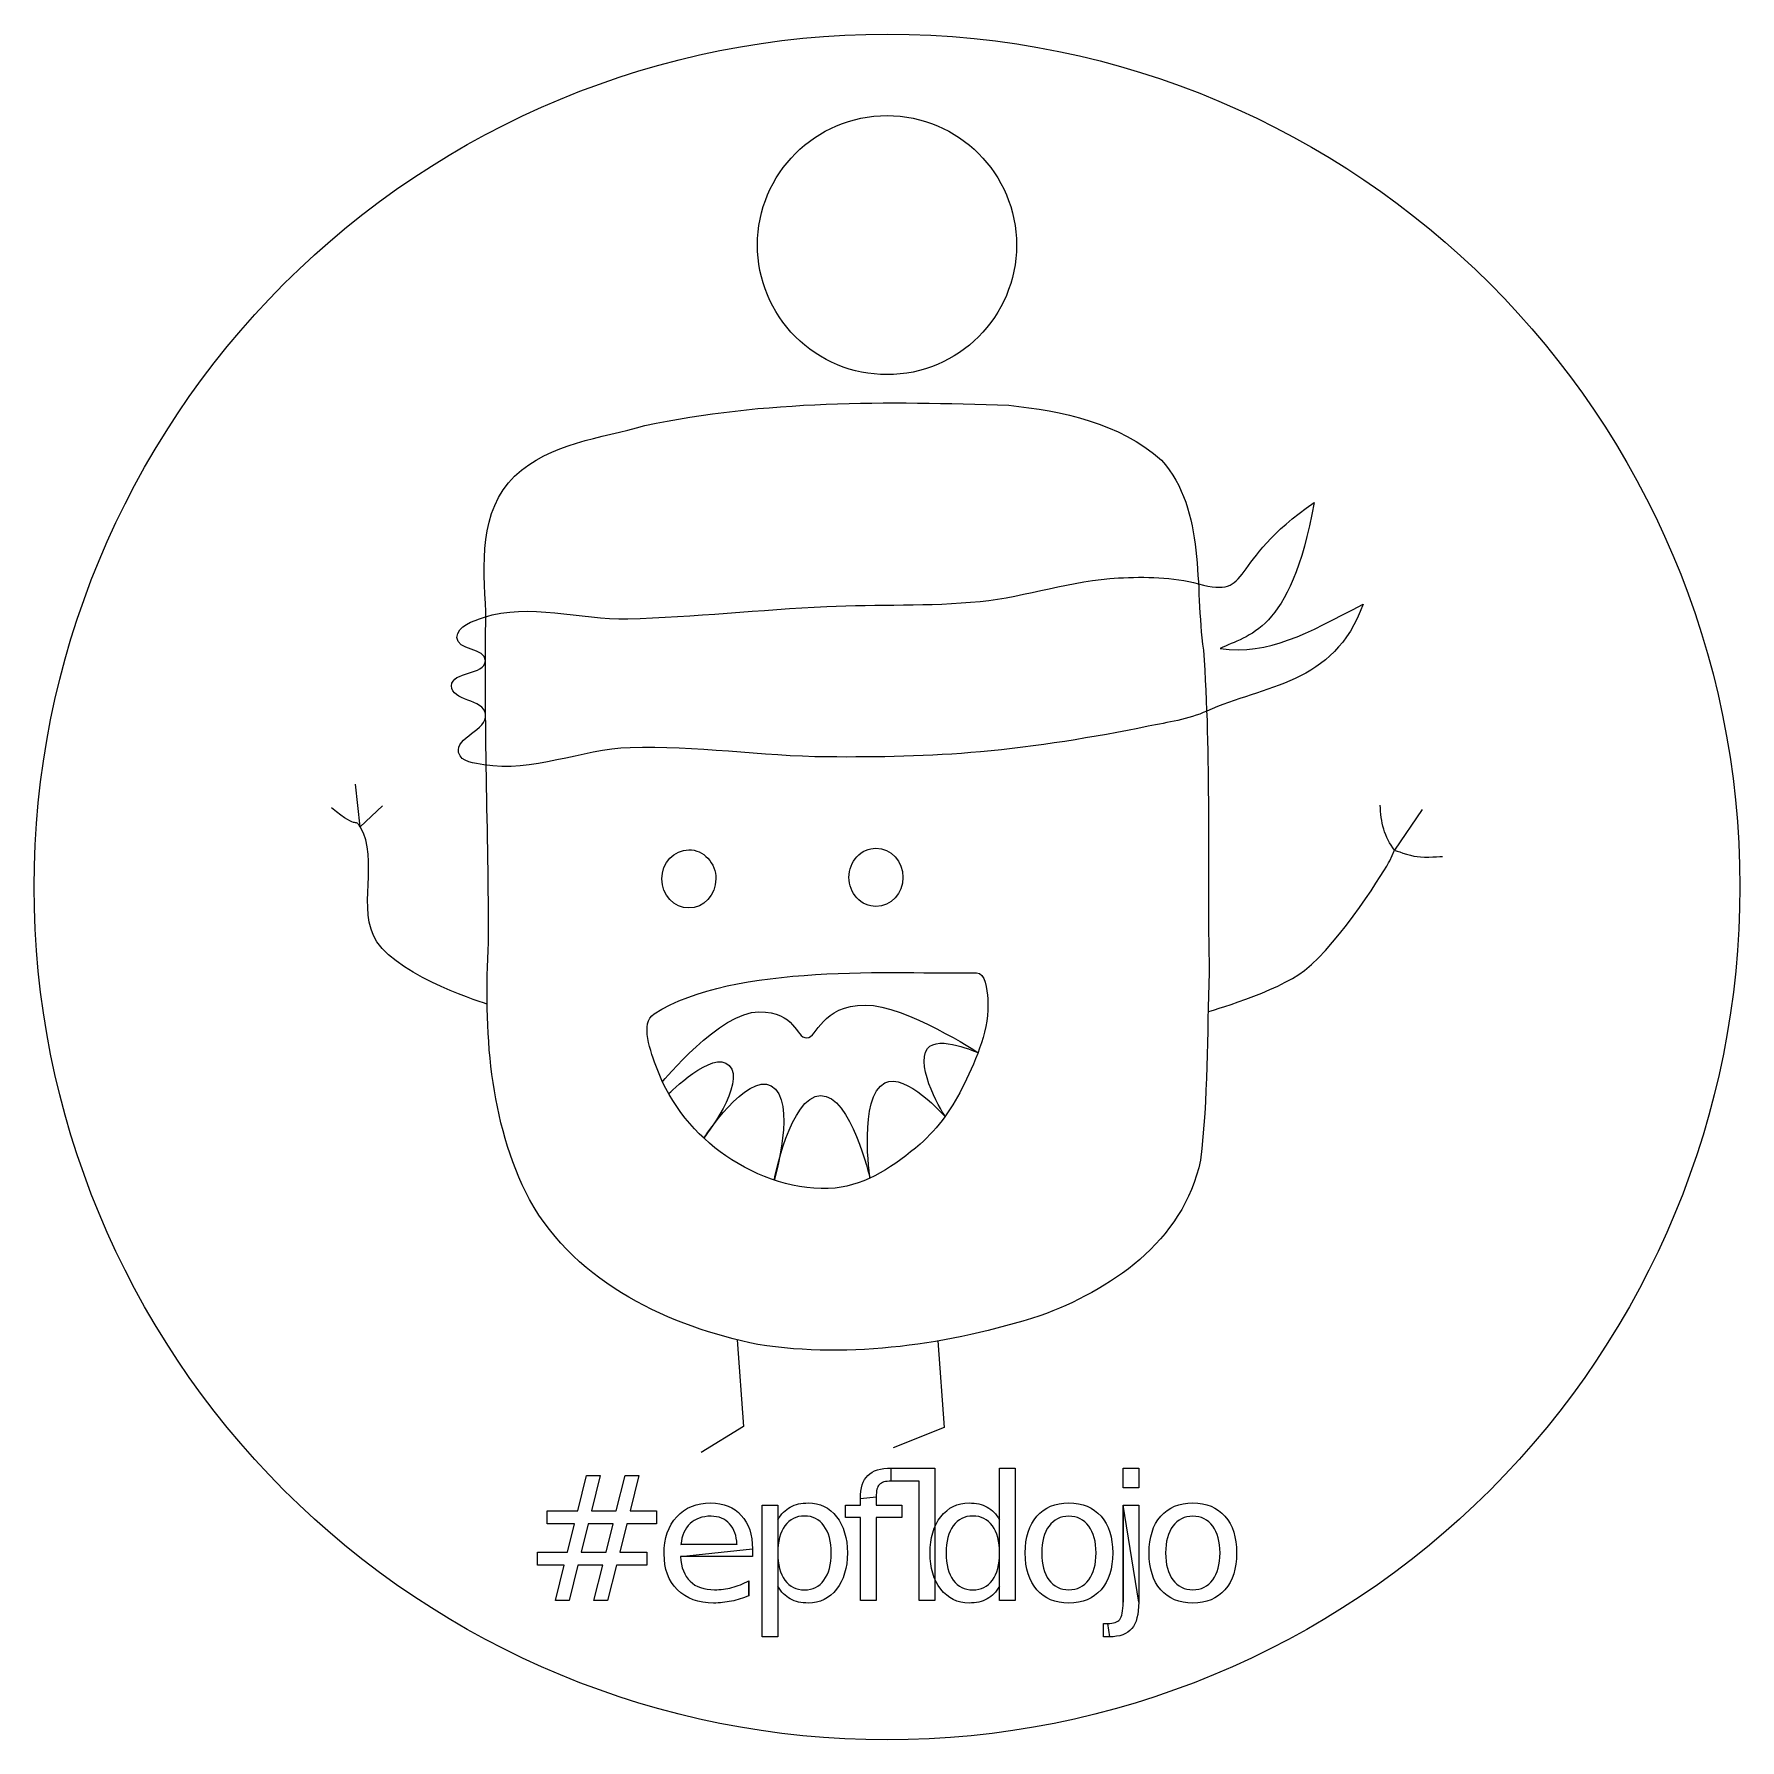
# Model space of a CAD drawing. Extents: x 5.1 to 36.2, y 5.1 to 36.2.
import ezdxf

# ---------------------------------------------------------------- set-up
doc = ezdxf.new("R2010")
doc.units = 0
doc.layers.add('Layer_1', color=7, linetype='CONTINUOUS')

msp = doc.modelspace()

# ---------------------------------------------------------------- linework, layer by layer
at = {"layer": 'Layer_1', "color": 7}
for points in [[(23.033877, 32.365857), (23.033877, 32.365857)], [(13.368395, 25.685988), (13.368395, 25.685988), (13.368395, 25.685988)], [(12.873457, 23.121891), (12.873457, 23.121891)], [(17.558059, 20.823049), (17.558059, 20.823049)], [(20.965828, 20.850972), (20.965828, 20.850972)], [(36.208885, 20.675027), (36.208885, 20.675027)], [(16.436516, 18.365989), (16.436516, 18.365989)], [(15.453137, 9.957483), (15.291906, 9.314101), (15.744594, 9.314101), (15.907374, 9.957483), (16.155422, 9.957483), (15.99574, 9.314101), (16.479433, 9.314101), (16.479433, 9.075369), (15.93528, 9.075369), (15.808156, 8.557576), (16.301147, 8.557576), (16.301147, 8.320368), (15.747692, 8.320368), (15.586462, 7.678567), (15.338417, 7.678567), (15.498095, 8.320368), (15.043861, 8.320368), (14.88418, 7.678567), (14.634583, 7.678567), (14.795813, 8.320368), (14.30747, 8.320368), (14.30747, 8.557576), (14.853175, 8.557576), (14.983398, 9.075369), (14.484203, 9.075369), (14.484203, 9.314101), (15.043861, 9.314101), (15.20199, 9.957483), (15.453137, 9.957483), (15.453137, 9.957483)], [(20.753383, 10.090805), (21.547133, 10.090805), (21.547133, 7.678567), (21.260328, 7.678567), (21.260328, 9.853625), (20.750282, 9.853625)], [(20.753383, 10.090805), (20.753383, 10.090805)], [(22.725216, 9.151343), (22.725216, 10.090805), (23.010472, 10.090805), (23.010472, 7.678567), (22.725216, 7.678567), (22.725216, 7.939001)], [(24.974556, 10.090805), (25.259809, 10.090805), (25.259809, 9.729588), (24.974556, 9.729588), (24.974556, 10.090805), (24.974556, 10.090805)], [(18.68691, 7.939001), (18.68691, 7.018138), (18.400107, 7.018138), (18.400107, 9.414882), (18.68691, 9.414882), (18.68691, 9.151343)], [(20.477429, 9.568355), (20.477429, 9.414882), (20.947168, 9.414882), (20.947168, 9.193197), (20.477429, 9.193197), (20.477429, 7.678567), (20.190627, 7.678567), (20.190627, 9.193197), (19.917774, 9.193197), (19.917774, 9.414882), (20.190627, 9.414882), (20.190627, 9.535815)], [(23.988638, 9.456736), (23.988638, 9.456736)], [(24.974556, 9.414882), (25.259809, 9.414882), (25.259809, 7.64755)], [(24.974556, 7.64755), (24.974556, 9.414882), (24.974556, 9.414882)], [(26.245727, 9.456736), (26.245727, 9.456736)], [(15.685683, 9.075369), (15.234547, 9.075369), (15.104322, 8.557576), (15.558558, 8.557576), (15.685683, 9.075369), (15.685683, 9.075369)], [(22.725216, 9.151343), (22.725216, 9.151343)], [(23.988638, 9.2149), (23.988638, 9.2149)], [(26.245727, 9.2149), (26.245727, 9.2149)], [(16.922747, 8.700211), (17.939738, 8.703033), (17.939738, 8.701735)], [(18.224994, 8.618028), (18.224994, 8.478497), (16.913445, 8.478497)], [(18.224994, 8.618028), (18.224994, 8.618028)], [(19.657393, 8.545158), (19.657393, 8.545158)], [(21.753184, 8.545158), (21.753184, 8.545158)], [(18.15833, 8.036678), (18.15833, 7.76693)], [(18.68691, 7.939001), (18.68691, 7.939001)], [(24.726508, 7.018138), (24.617988, 7.018138), (24.617988, 7.259975), (24.693951, 7.259975)]]:
    msp.add_lwpolyline(points, close=True, dxfattribs=at)
for points in [[(11.486979, 22.150824), (11.078877, 21.769351), (10.995687, 22.545838)], [(30.421306, 22.088809), (29.920924, 21.344245)], [(29.830338, 21.148797), (29.920924, 21.344245)], [(22.332775, 17.656966), (22.332775, 17.656966)], [(17.948787, 12.427117), (18.061746, 10.849172), (17.293096, 10.375334), (17.293096, 10.375334)], [(21.602988, 12.407307), (21.715947, 10.829363), (20.788687, 10.460822)]]:
    msp.add_lwpolyline(points, dxfattribs=at)
for points in [[(9.690882, 31.659144), (12.604054, 34.572312), (16.555163, 36.20891), (20.675007, 36.208905)], [(20.675007, 36.208905), (29.254129, 36.208899), (36.20888, 29.254148), (36.208885, 20.675027)], [(18.316109, 32.365857), (18.31612, 33.668631), (19.372233, 34.724731), (20.675007, 34.724726)], [(20.675007, 34.724726), (21.977771, 34.724716), (23.033867, 33.66862), (23.033877, 32.365857)], [(19.007012, 30.697861), (18.564632, 31.140241), (18.316107, 31.740237), (18.316109, 32.365857)], [(23.033877, 32.365857), (23.033882, 31.063082), (21.977782, 30.006969), (20.675007, 30.006959)], [(5.141101, 20.675027), (5.141104, 24.794872), (6.777709, 28.745977), (9.690882, 31.659144)], [(20.675007, 30.006959), (20.049388, 30.006956), (19.449392, 30.255482), (19.007012, 30.697861)], [(16.263941, 29.079707), (18.445835, 29.545138), (20.682002, 29.525813), (22.894612, 29.449193)], [(22.894612, 29.449193), (23.864349, 29.345267), (24.903036, 29.132087), (25.674054, 28.449564)], [(13.89173, 28.160193), (14.546911, 28.767531), (15.458535, 28.845175), (16.263941, 29.079707)], [(25.674054, 28.449564), (26.493932, 27.526272), (26.270633, 26.150132), (26.437733, 24.990533)], [(13.368395, 25.685988), (13.322632, 26.537696), (13.243188, 27.522753), (13.89173, 28.160193)], [(26.34768, 26.197331), (27.3621, 25.917973), (26.848485, 26.578999), (28.456846, 27.676535)], [(28.456846, 27.676535), (28.013965, 25.262926), (27.245079, 25.282834), (26.742754, 25.016857)], [(22.372072, 25.876778), (23.21843, 25.962446), (24.041977, 26.264614), (24.891232, 26.304902)], [(24.891232, 26.304902), (25.377382, 26.327965), (25.88015, 26.326082), (26.34768, 26.197331)], [(13.325258, 25.58361), (14.162188, 25.86296), (15.077578, 25.537246), (15.953389, 25.560338)], [(19.576839, 25.783708), (20.508126, 25.827909), (21.44396, 25.782836), (22.372072, 25.876778)], [(29.346278, 25.826457), (28.815853, 24.344671), (27.532882, 24.351319), (26.49757, 23.878518)], [(26.742754, 25.016857), (27.646849, 24.903352), (28.297172, 25.28), (29.346278, 25.826457)], [(12.842132, 25.220635), (12.846191, 25.432301), (13.137779, 25.521033), (13.325258, 25.58361)], [(13.418387, 19.666967), (13.417705, 21.673048), (13.332722, 23.679184), (13.368395, 25.685988)], [(15.953389, 25.560338), (17.162815, 25.592228), (18.368221, 25.726343), (19.576839, 25.783708)], [(13.359823, 24.796345), (13.365123, 25.030066), (12.83765, 24.986894), (12.842132, 25.220635)], [(26.437733, 24.990533), (26.580869, 23.038023), (26.502118, 21.076232), (26.54352, 19.119633)], [(12.744048, 24.341115), (12.751671, 24.609425), (13.353738, 24.527989), (13.359823, 24.796345)], [(13.363897, 23.819931), (13.329917, 24.100146), (12.736023, 24.058645), (12.744048, 24.341115)], [(12.873457, 23.121891), (12.80632, 23.40473), (13.399003, 23.530433), (13.363897, 23.819931)], [(26.49757, 23.878518), (26.161498, 23.725041), (25.791577, 23.676044), (25.433072, 23.602412)], [(25.433072, 23.602412), (24.423092, 23.394975), (23.403379, 23.231868), (22.379021, 23.137059)], [(13.331316, 22.900811), (13.166151, 22.928938), (12.914937, 22.947145), (12.873457, 23.121891)], [(15.994848, 23.211516), (15.102292, 23.180466), (14.213412, 22.750592), (13.331316, 22.900811)], [(19.583788, 23.043989), (18.386378, 23.05199), (17.191659, 23.253149), (15.994848, 23.211516)], [(22.379021, 23.137059), (21.450245, 23.051097), (20.515958, 23.03776), (19.583788, 23.043989)], [(11.078877, 21.769351), (10.965709, 21.952793), (11.092503, 21.677402), (10.557409, 22.116528)], [(29.920924, 21.344245), (29.731581, 21.578654), (29.669261, 21.862893), (29.6581, 22.167201)], [(11.384726, 19.678969), (11.003566, 20.252151), (11.441162, 21.182096), (11.078877, 21.769351)], [(16.574552, 20.823049), (16.574552, 21.116037), (16.794717, 21.353551), (17.066305, 21.353551)], [(17.066305, 21.353551), (17.196727, 21.353551), (17.321806, 21.297659), (17.414028, 21.198171)], [(17.414028, 21.198171), (17.50625, 21.098682), (17.558059, 20.963747), (17.558059, 20.823049)], [(19.98232, 20.850972), (19.98232, 20.99167), (20.03413, 21.126605), (20.126352, 21.226093)], [(20.126352, 21.226093), (20.218573, 21.325582), (20.343653, 21.381474), (20.474074, 21.381474)], [(20.474074, 21.381474), (20.745662, 21.381473), (20.965828, 21.14396), (20.965828, 20.850972)], [(28.281746, 19.157088), (28.932885, 19.664476), (29.78093, 21.042192), (29.830338, 21.148797)], [(29.920924, 21.344245), (29.920924, 21.344245), (30.189926, 21.247221), (30.329733, 21.228381)], [(30.329733, 21.228381), (30.482731, 21.207764), (30.792278, 21.23256), (30.792278, 21.23256)], [(17.066305, 20.292548), (16.794717, 20.292548), (16.574552, 20.530061), (16.574552, 20.823049)], [(17.558059, 20.823049), (17.558059, 20.530061), (17.337893, 20.292548), (17.066305, 20.292548)], [(20.126352, 20.47585), (20.03413, 20.575339), (19.98232, 20.710274), (19.98232, 20.850972)], [(20.965828, 20.850972), (20.965828, 20.557984), (20.745662, 20.32047), (20.474074, 20.32047)], [(9.690872, 9.690891), (6.777698, 12.604065), (5.141096, 16.555177), (5.141101, 20.675027)], [(36.208885, 20.675027), (36.20889, 16.555182), (34.572292, 12.604074), (31.659125, 9.690901)], [(20.474074, 20.32047), (20.343653, 20.32047), (20.218573, 20.376362), (20.126352, 20.47585)], [(13.392497, 18.543779), (13.392497, 18.543779), (11.825173, 19.016635), (11.384726, 19.678969)], [(14.162751, 14.983023), (13.421831, 16.406872), (13.331443, 18.07309), (13.418387, 19.666967)], [(16.436516, 18.365989), (17.885309, 19.29603), (20.856029, 19.091084), (22.303054, 19.110553)], [(22.303054, 19.110553), (22.465132, 19.112733), (22.498048, 18.810272), (22.510108, 18.635893)], [(26.54352, 19.119633), (26.503676, 17.979059), (26.520862, 16.829674), (26.384904, 15.697636)], [(26.524092, 18.4036), (26.524092, 18.4036), (27.770677, 18.758848), (28.281746, 19.157088)], [(16.48828, 17.360827), (16.372656, 17.672354), (16.169202, 18.194389), (16.436516, 18.365989)], [(16.585482, 17.12941), (16.585482, 17.12941), (17.637325, 18.403217), (18.343141, 18.403217)], [(18.343141, 18.403217), (19.021766, 18.403217), (19.002812, 17.928557), (19.214494, 17.928557)], [(19.214494, 17.928557), (19.408456, 17.926729), (19.469091, 18.524209), (20.284274, 18.524209)], [(20.284274, 18.524209), (21.017805, 18.524209), (22.332775, 17.656966), (22.332775, 17.656966)], [(22.510108, 18.635893), (22.547405, 18.096577), (22.3108, 17.561002), (22.078745, 17.081616)], [(16.700336, 16.908097), (16.700336, 16.908097), (17.509545, 17.722853), (17.799623, 17.425977)], [(21.731952, 16.495638), (21.731952, 16.495638), (21.162293, 17.402671), (21.414446, 17.733109)], [(21.414446, 17.733109), (21.609571, 17.988815), (22.332775, 17.656966), (22.332775, 17.656966)], [(17.799623, 17.425977), (18.116823, 17.101343), (17.338679, 16.101183), (17.338679, 16.101183)], [(17.739232, 15.778629), (17.196683, 16.15002), (16.727123, 16.717308), (16.48828, 17.360827)], [(17.338679, 16.101183), (17.338679, 16.101183), (18.11487, 17.293847), (18.567449, 17.053695)], [(20.363785, 15.373756), (20.363785, 15.373756), (20.150763, 16.848355), (20.637992, 17.109537)], [(20.637992, 17.109537), (21.006092, 17.306859), (21.731952, 16.495638), (21.731952, 16.495638)], [(18.567449, 17.053695), (19.04412, 16.800759), (18.620787, 15.33545), (18.620787, 15.33545)], [(18.620787, 15.33545), (18.620787, 15.33545), (18.91165, 16.865057), (19.464685, 16.876861)], [(19.464685, 16.876861), (20.017319, 16.888656), (20.363785, 15.373756), (20.363785, 15.373756)], [(22.078745, 17.081616), (21.87979, 16.670609), (21.612356, 16.28191), (21.276409, 15.992691)], [(21.276409, 15.992691), (20.830035, 15.608403), (20.300865, 15.248158), (19.73213, 15.192285)], [(19.73213, 15.192285), (19.046406, 15.124918), (18.320627, 15.380647), (17.739232, 15.778629)], [(26.384904, 15.697636), (26.072645, 14.204814), (24.717609, 13.319959), (23.459711, 12.862706)], [(18.323719, 12.341146), (16.731216, 12.674457), (15.035927, 13.422802), (14.162751, 14.983023)], [(23.459711, 12.862706), (21.80432, 12.343521), (20.04047, 12.077171), (18.323719, 12.341146)], [(20.190627, 9.535815), (20.190627, 9.72908), (20.235585, 9.869636), (20.325501, 9.957483)], [(20.325501, 9.957483), (20.415418, 10.046364), (20.558046, 10.090805), (20.753383, 10.090805)], [(20.675007, 5.141121), (16.555158, 5.141116), (12.604045, 6.777718), (9.690872, 9.690891)], [(20.53634, 9.791593), (20.497066, 9.750256), (20.477429, 9.675844), (20.477429, 9.568355)], [(20.750282, 9.853625), (20.647963, 9.853625), (20.576649, 9.832948), (20.53634, 9.791593)], [(31.659125, 9.690901), (28.745957, 6.777728), (24.794852, 5.141123), (20.675007, 5.141121)], [(16.845232, 9.205586), (16.999228, 9.373019), (17.20645, 9.456736), (17.4669, 9.456736)], [(17.4669, 9.456736), (17.700476, 9.456736), (17.884961, 9.381288), (18.020355, 9.230394)], [(18.68691, 9.151343), (18.746856, 9.254693), (18.822304, 9.331166), (18.913255, 9.380762)], [(18.913255, 9.380762), (19.005239, 9.431411), (19.114793, 9.456736), (19.241917, 9.456736)], [(19.241917, 9.456736), (19.452756, 9.456736), (19.623804, 9.373019), (19.755062, 9.205586)], [(21.655515, 9.205586), (21.787808, 9.373019), (21.958857, 9.456736), (22.168663, 9.456736)], [(22.168663, 9.456736), (22.29682, 9.456736), (22.406374, 9.431411), (22.497325, 9.380762)], [(22.497325, 9.380762), (22.589308, 9.331166), (22.665272, 9.254693), (22.725216, 9.151343)], [(23.402626, 9.2149), (23.54422, 9.376124), (23.739558, 9.456736), (23.988638, 9.456736)], [(23.988638, 9.456736), (24.236685, 9.456736), (24.431505, 9.376124), (24.573097, 9.2149)], [(25.659715, 9.2149), (25.801308, 9.376124), (25.996645, 9.456736), (26.245727, 9.456736)], [(26.245727, 9.456736), (26.493774, 9.456736), (26.688594, 9.376124), (26.830187, 9.2149)], [(16.615788, 8.529664), (16.615788, 8.813881), (16.692269, 9.039188), (16.845232, 9.205586)], [(17.087077, 9.080026), (16.991992, 8.99011), (16.937216, 8.863505), (16.922747, 8.700211)], [(17.469999, 9.2149), (17.310837, 9.2149), (17.183196, 9.169942), (17.087077, 9.080026)], [(17.807963, 9.075369), (17.723213, 9.168389), (17.610558, 9.2149), (17.469999, 9.2149)], [(17.939738, 8.701735), (17.937668, 8.857804), (17.893743, 8.982349), (17.807963, 9.075369)], [(18.020355, 9.230394), (18.156781, 9.080534), (18.224994, 8.876412), (18.224994, 8.618028)], [(18.815586, 9.038172), (18.729802, 8.9193), (18.68691, 8.754962), (18.68691, 8.545158)], [(19.172151, 9.218004), (19.021257, 9.218004), (18.902402, 9.15806), (18.815586, 9.038172)], [(19.52717, 9.038172), (19.441388, 9.15806), (19.323048, 9.218004), (19.172151, 9.218004)], [(19.657393, 8.545158), (19.657393, 8.754962), (19.613985, 8.9193), (19.52717, 9.038172)], [(19.755062, 9.205586), (19.887354, 9.038153), (19.953501, 8.818011), (19.953501, 8.545158)], [(21.458628, 8.545158), (21.458628, 8.818011), (21.524257, 9.038153), (21.655515, 9.205586)], [(21.881857, 9.038172), (21.796075, 8.9193), (21.753184, 8.754962), (21.753184, 8.545158)], [(22.238425, 9.218004), (22.08753, 9.218004), (21.968674, 9.15806), (21.881857, 9.038172)], [(22.594993, 9.038172), (22.508176, 9.15806), (22.38932, 9.218004), (22.238425, 9.218004)], [(22.725216, 8.545158), (22.725216, 8.754962), (22.681809, 8.9193), (22.594993, 9.038172)], [(23.191786, 8.545158), (23.191786, 8.83041), (23.262066, 9.053657), (23.402626, 9.2149)], [(23.625869, 9.035068), (23.536986, 8.916214), (23.492545, 8.752911), (23.492545, 8.545158)], [(23.988638, 9.2149), (23.835675, 9.2149), (23.714752, 9.154956), (23.625869, 9.035068)], [(24.349857, 9.033515), (24.260972, 9.154438), (24.140565, 9.2149), (23.988638, 9.2149)], [(24.483181, 8.545158), (24.483181, 8.750842), (24.43874, 8.913627), (24.349857, 9.033515)], [(24.573097, 9.2149), (24.71469, 9.053657), (24.785487, 8.83041), (24.785487, 8.545158)], [(25.448875, 8.545158), (25.448875, 8.83041), (25.519155, 9.053657), (25.659715, 9.2149)], [(25.882958, 9.035068), (25.794073, 8.916214), (25.749631, 8.752911), (25.749631, 8.545158)], [(26.245727, 9.2149), (26.092764, 9.2149), (25.971841, 9.154956), (25.882958, 9.035068)], [(26.606943, 9.033515), (26.51806, 9.154438), (26.397655, 9.2149), (26.245727, 9.2149)], [(26.740271, 8.545158), (26.740271, 8.750842), (26.695828, 8.913627), (26.606943, 9.033515)], [(26.830187, 9.2149), (26.971779, 9.053657), (27.042576, 8.83041), (27.042576, 8.545158)], [(16.857633, 7.875445), (16.696403, 8.036669), (16.615788, 8.254742), (16.615788, 8.529664)], [(16.913445, 8.478497), (16.925844, 8.282127), (16.984755, 8.132267), (17.090178, 8.028917)], [(18.68691, 8.545158), (18.68691, 8.335354), (18.729802, 8.170508), (18.815586, 8.05062)], [(19.52717, 8.05062), (19.613985, 8.170508), (19.657393, 8.335354), (19.657393, 8.545158)], [(19.953501, 8.545158), (19.953501, 8.272306), (19.887354, 8.052163), (19.755062, 7.88473)], [(21.655515, 7.88473), (21.524257, 8.052163), (21.458628, 8.272306), (21.458628, 8.545158)], [(21.753184, 8.545158), (21.753184, 8.335354), (21.796075, 8.170508), (21.881857, 8.05062)], [(22.594993, 8.05062), (22.681809, 8.170508), (22.725216, 8.335354), (22.725216, 8.545158)], [(23.402626, 7.875445), (23.262066, 8.037704), (23.191786, 8.260942), (23.191786, 8.545158)], [(23.492545, 8.545158), (23.492545, 8.337424), (23.536469, 8.173613), (23.624317, 8.053725)], [(24.349857, 8.055277), (24.43874, 8.175165), (24.483181, 8.338459), (24.483181, 8.545158)], [(24.785487, 8.545158), (24.785487, 8.260942), (24.71469, 8.037704), (24.573097, 7.875445)], [(25.659715, 7.875445), (25.519155, 8.037704), (25.448875, 8.260942), (25.448875, 8.545158)], [(25.749631, 8.545158), (25.749631, 8.337424), (25.793556, 8.173613), (25.881406, 8.053725)], [(26.606943, 8.055277), (26.695828, 8.175165), (26.740271, 8.338459), (26.740271, 8.545158)], [(27.042576, 8.545158), (27.042576, 8.260942), (26.971779, 8.037704), (26.830187, 7.875445)], [(17.516509, 7.633609), (17.239523, 7.633609), (17.019897, 7.714221), (16.857633, 7.875445)], [(17.090178, 8.028917), (17.196631, 7.926602), (17.344425, 7.875445), (17.533561, 7.875445)], [(17.533561, 7.875445), (17.643116, 7.875445), (17.749052, 7.888879), (17.851371, 7.915746)], [(17.851371, 7.915746), (17.954725, 7.942614), (18.057044, 7.982924), (18.15833, 8.036678)], [(18.913255, 7.708002), (18.822304, 7.758652), (18.746856, 7.835651), (18.68691, 7.939001)], [(18.815586, 8.05062), (18.902402, 7.931767), (19.021257, 7.87234), (19.172151, 7.87234)], [(19.172151, 7.87234), (19.323048, 7.87234), (19.441388, 7.931767), (19.52717, 8.05062)], [(19.755062, 7.88473), (19.623804, 7.717316), (19.452756, 7.633609), (19.241917, 7.633609)], [(22.168663, 7.633609), (21.958857, 7.633609), (21.787808, 7.717316), (21.655515, 7.88473)], [(21.881857, 8.05062), (21.968674, 7.931767), (22.08753, 7.87234), (22.238425, 7.87234)], [(22.238425, 7.87234), (22.38932, 7.87234), (22.508176, 7.931767), (22.594993, 8.05062)], [(22.725216, 7.939001), (22.665272, 7.835651), (22.589308, 7.758652), (22.497325, 7.708002)], [(23.988638, 7.633609), (23.739558, 7.633609), (23.54422, 7.714221), (23.402626, 7.875445)], [(23.624317, 8.053725), (23.713202, 7.934871), (23.834642, 7.875445), (23.988638, 7.875445)], [(23.988638, 7.875445), (24.140565, 7.875445), (24.260972, 7.935389), (24.349857, 8.055277)], [(24.573097, 7.875445), (24.431505, 7.714221), (24.236685, 7.633609), (23.988638, 7.633609)], [(26.245727, 7.633609), (25.996645, 7.633609), (25.801308, 7.714221), (25.659715, 7.875445)], [(25.881406, 8.053725), (25.970291, 7.934871), (26.091731, 7.875445), (26.245727, 7.875445)], [(26.245727, 7.875445), (26.397655, 7.875445), (26.51806, 7.935389), (26.606943, 8.055277)], [(26.830187, 7.875445), (26.688594, 7.714221), (26.493774, 7.633609), (26.245727, 7.633609)], [(17.843621, 7.667701), (17.736134, 7.644973), (17.627097, 7.633609), (17.516509, 7.633609)], [(18.15833, 7.76693), (18.056011, 7.723525), (17.951109, 7.690448), (17.843621, 7.667701)], [(19.241917, 7.633609), (19.114793, 7.633609), (19.005239, 7.658406), (18.913255, 7.708002)], [(22.497325, 7.708002), (22.406374, 7.658406), (22.29682, 7.633609), (22.168663, 7.633609)], [(24.915645, 7.335949), (24.954919, 7.385545), (24.974556, 7.489412), (24.974556, 7.64755)], [(25.259809, 7.64755), (25.259809, 7.426382), (25.217434, 7.266183), (25.132685, 7.166954)], [(24.693951, 7.259975), (24.802473, 7.259975), (24.876371, 7.285299), (24.915645, 7.335949)], [(25.132685, 7.166954), (25.048968, 7.067744), (24.913576, 7.018138), (24.726508, 7.018138)]]:
    msp.add_open_spline(points, degree=3, dxfattribs=at)

doc.saveas('drawing.dxf')
